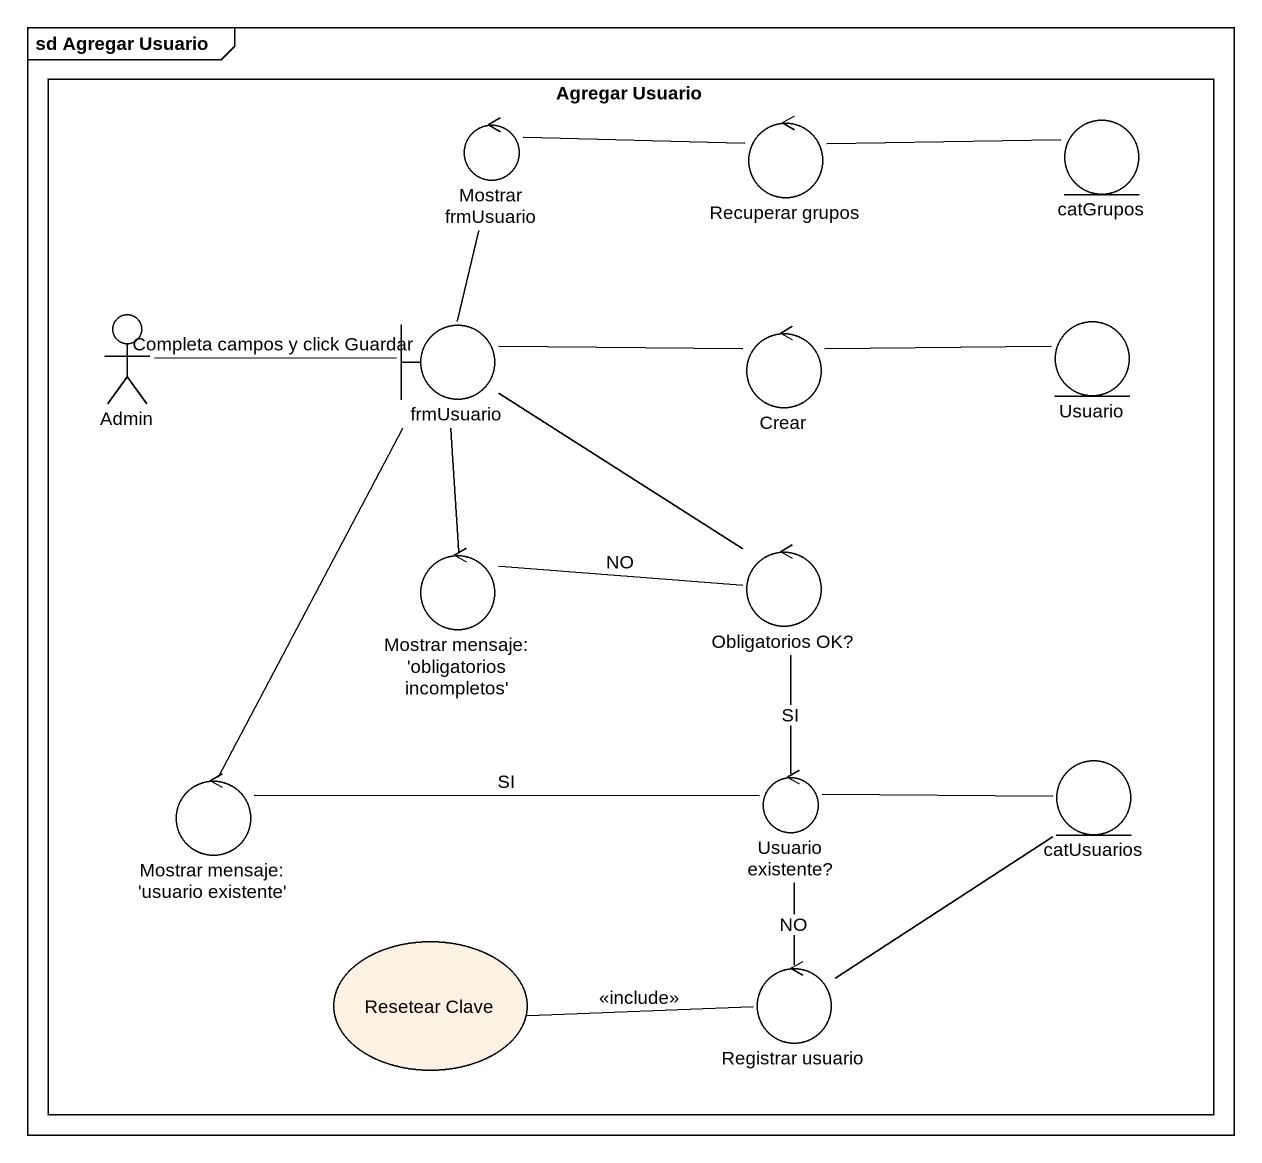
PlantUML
@startuml
mainframe sd Agregar Usuario
rectangle "Agregar Usuario" as Agregar_Usuario {
  control "Mostrar frmUsuario" as Mostrar_frmUsuario
  control "Recuperar grupos" as Recuperar_grupos
  entity catGrupos
  actor Admin
  boundary frmUsuario
  control Crear
  entity Usuario
  control "Mostrar mensaje: 'obligatorios incompletos'" as Mostrar_mensaje
  control "Obligatorios OK?" as Obligatorios_OK
  control "Mostrar mensaje: 'usuario existente'" as Mostrar_mensaje_usuario
  control "Usuario existente?" as Usuario_existente
  entity catUsuarios
  usecase "Resetear Clave" as Resetear_Clave
  control "Registrar usuario" as Registrar_usuario
}
Mostrar_frmUsuario -right- Recuperar_grupos
Mostrar_frmUsuario -- frmUsuario
Recuperar_grupos -right- catGrupos
frmUsuario -left- Admin : Completa campos y click Guardar
frmUsuario -- Mostrar_mensaje_usuario
Crear -left- frmUsuario
Crear -right- Usuario
Mostrar_mensaje -up- frmUsuario
Mostrar_mensaje -right- Obligatorios_OK : NO
Obligatorios_OK -up- frmUsuario
Obligatorios_OK -- Usuario_existente : SI
Mostrar_mensaje_usuario -right- Usuario_existente : SI
Usuario_existente -right- catUsuarios
Usuario_existente -- Registrar_usuario : NO
Resetear_Clave -right- Registrar_usuario : <<include>>
Registrar_usuario -up- catUsuarios
@enduml
